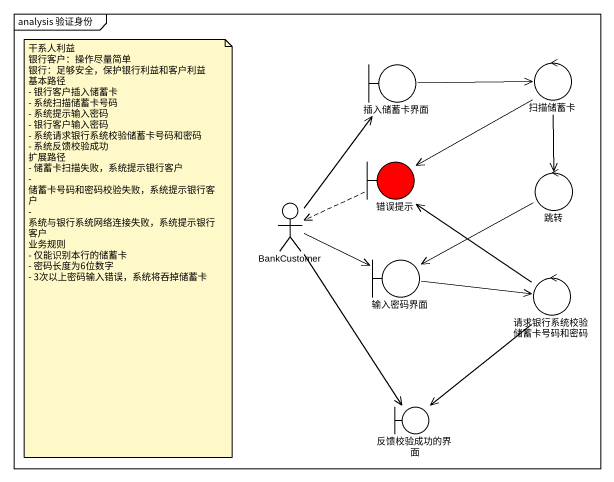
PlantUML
@startuml
mainframe analysis 验证身份
boundary 插入储蓄卡界面
control 扫描储蓄卡
boundary 错误提示 #FF0000
actor BankCustomer
control 跳转
boundary 输入密码界面
control 请求银行系统校验储蓄卡号码和密码
boundary 反馈校验成功的界面
插入储蓄卡界面 -right-> 扫描储蓄卡
扫描储蓄卡 --> 错误提示
扫描储蓄卡 --> 跳转
错误提示 .left.> BankCustomer
BankCustomer -up-> 插入储蓄卡界面
BankCustomer -right-> 输入密码界面
BankCustomer --> 反馈校验成功的界面
跳转 -left-> 输入密码界面
输入密码界面 -right-> 请求银行系统校验储蓄卡号码和密码
请求银行系统校验储蓄卡号码和密码 -up-> 错误提示
请求银行系统校验储蓄卡号码和密码 --> 反馈校验成功的界面
note as N1
  干系人利益
  银行客户：操作尽量简单
  银行：足够安全，保护银行利益和客户利益
  基本路径
  - 银行客户插入储蓄卡
  - 系统扫描储蓄卡号码
  - 系统提示输入密码
  - 银行客户输入密码
  - 系统请求银行系统校验储蓄卡号码和密码
  - 系统反馈校验成功
  扩展路径
  - 储蓄卡扫描失败，系统提示银行客户
  - 储蓄卡号码和密码校验失败，系统提示银行客户
  - 系统与银行系统网络连接失败，系统提示银行客户
  业务规则
  - 仅能识别本行的储蓄卡
  - 密码长度为6位数字
  - 3次以上密码输入错误，系统将吞掉储蓄卡
end note
@enduml
